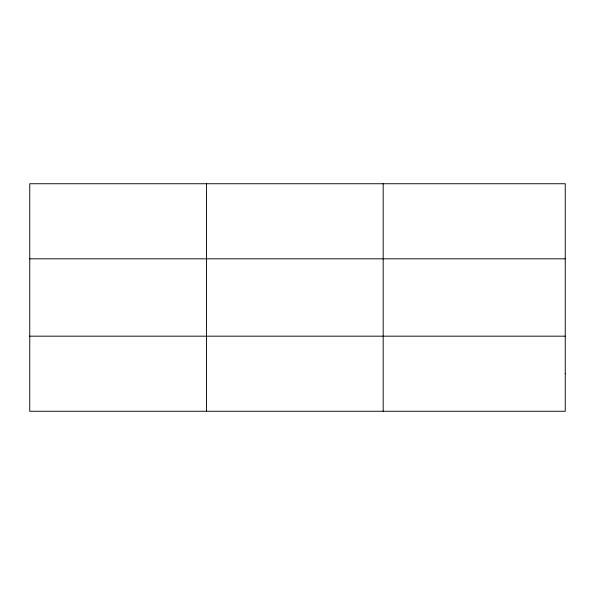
<?xml version="1.0" encoding="UTF-8"?>
<svg xmlns="http://www.w3.org/2000/svg" width="595" height="595" viewBox="0 0 595 595"><rect width="100%" height="100%" fill="white"/><g stroke="black" fill="none" stroke-linecap="round" stroke-linejoin="round"><path stroke-width="0.89" d="M206.465 183.743L206.465 411.257M383.18 183.743L383.18 411.257M29.75 258.825L565.25 258.825M29.75 336.175L565.25 336.175M565.25 373.72L565.25 411.257L29.75 411.257L29.75 183.743L565.25 183.743L565.25 373.72"/></g></svg>
